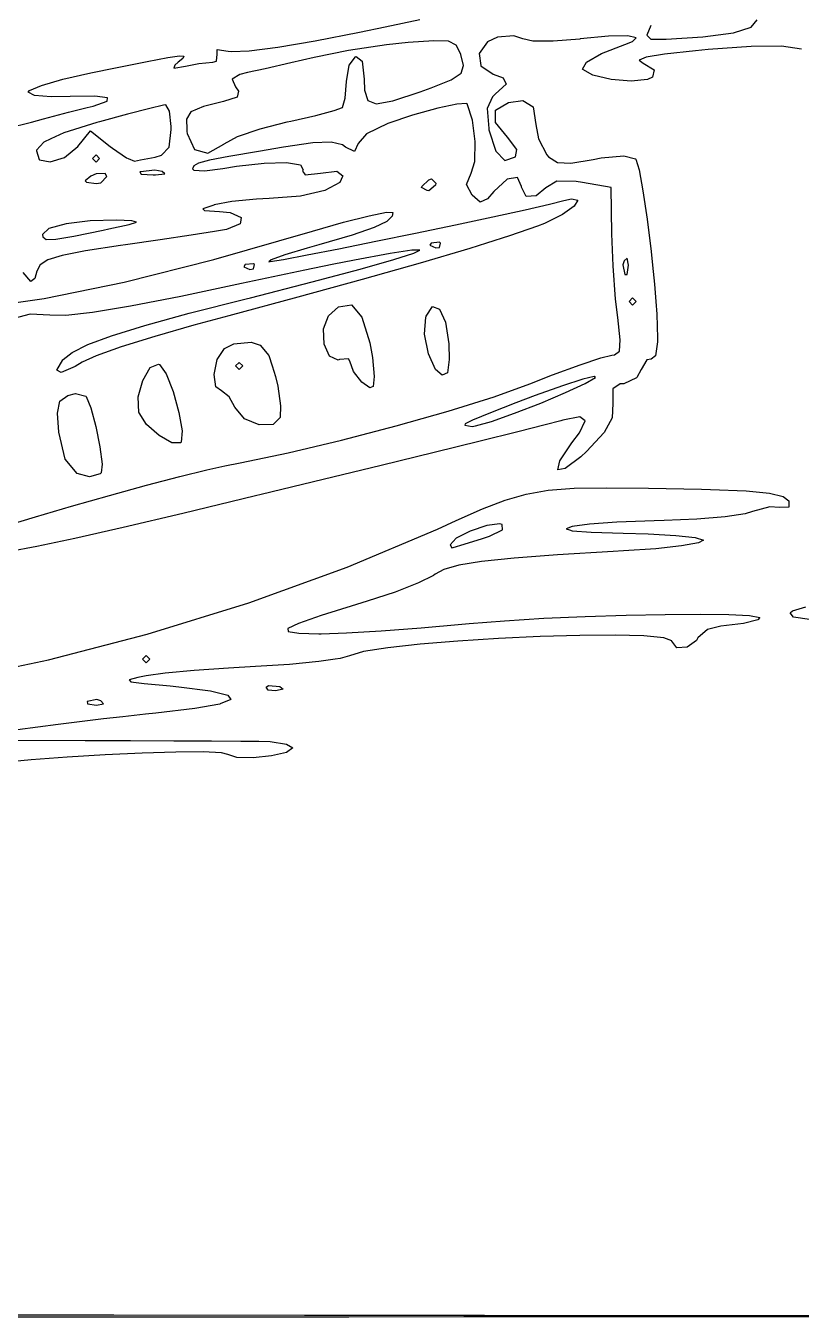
# Model space of a CAD drawing. Extents: x 111.7 to 189.1, y -142.8 to -74.9.
# Drawn here: x 161.38 to 172.53, y -142.84 to -124.27 of the extents above; entities that cross this region are included whole.
import ezdxf

# ---------------------------------------------------------------- set-up
doc = ezdxf.new("R2010")
doc.units = 0
doc.layers.add('BLACK', color=7, linetype='CONTINUOUS')

msp = doc.modelspace()

# ---------------------------------------------------------------- linework, layer by layer
at = {"layer": 'BLACK', "linetype": 'CONTINUOUS'}
for p, q in [((166.548, -124.284), (167.046, -124.178)), ((171.812, -124.288), (171.897, -124.183)), ((165.545, -124.486), (166.178, -124.362)), ((166.178, -124.362), (166.548, -124.284)), ((170.368, -124.264), (170.309, -124.405)), ((171.114, -124.427), (171.555, -124.368)), ((171.555, -124.368), (171.812, -124.288)), ((164.596, -124.63), (165.007, -124.577)), ((165.007, -124.577), (165.545, -124.486)), ((166.568, -124.544), (166.022, -124.626)), ((166.88, -124.51), (166.568, -124.544)), ((167.247, -124.484), (166.88, -124.51)), ((167.46, -124.492), (167.247, -124.484)), ((167.57, -124.546), (167.46, -124.492)), ((167.628, -124.656), (167.57, -124.546)), ((168.018, -124.502), (167.9, -124.668)), ((168.166, -124.434), (168.018, -124.502)), ((168.398, -124.413), (168.166, -124.434)), ((168.528, -124.456), (168.398, -124.413)), ((168.671, -124.49), (168.528, -124.456)), ((168.962, -124.491), (168.671, -124.49)), ((169.345, -124.459), (168.962, -124.491)), ((169.35, -124.458), (169.345, -124.459)), ((169.76, -124.42), (169.35, -124.458)), ((169.659, -124.668), (169.992, -124.539)), ((170.035, -124.415), (169.76, -124.42)), ((169.992, -124.539), (170.103, -124.496)), ((170.156, -124.441), (170.035, -124.415)), ((170.103, -124.496), (170.156, -124.441)), ((170.309, -124.405), (170.367, -124.463)), ((170.367, -124.463), (170.59, -124.463)), ((170.59, -124.463), (171.114, -124.427)), ((171.809, -124.567), (171.191, -124.612)), ((172.247, -124.563), (171.809, -124.567)), ((172.531, -124.605), (172.247, -124.563)), ((163.13, -124.782), (163.427, -124.726)), ((163.427, -124.726), (163.593, -124.702)), ((163.64, -124.737), (163.575, -124.79)), ((163.593, -124.702), (163.654, -124.707)), ((163.654, -124.707), (163.64, -124.737)), ((164.123, -124.777), (164.134, -124.675)), ((164.134, -124.675), (164.133, -124.608)), ((164.133, -124.608), (164.292, -124.634)), ((164.292, -124.634), (164.341, -124.641)), ((164.341, -124.641), (164.596, -124.63)), ((165.529, -124.724), (165.191, -124.802)), ((166.022, -124.626), (165.529, -124.724)), ((166.03, -124.835), (166.121, -124.713)), ((166.121, -124.713), (166.132, -124.709)), ((166.132, -124.709), (166.22, -124.778)), ((167.635, -124.68), (167.628, -124.656)), ((167.673, -124.839), (167.635, -124.68)), ((167.9, -124.668), (167.923, -124.839)), ((169.445, -124.794), (169.659, -124.668)), ((170.299, -124.721), (170.202, -124.764)), ((170.202, -124.764), (170.257, -124.808)), ((170.563, -124.677), (170.299, -124.721)), ((171.012, -124.629), (170.563, -124.677)), ((171.191, -124.612), (171.012, -124.629)), ((161.917, -125.037), (162.316, -124.946)), ((162.316, -124.946), (162.675, -124.873)), ((162.675, -124.873), (163.13, -124.782)), ((163.524, -124.833), (163.513, -124.878)), ((163.513, -124.878), (163.678, -124.85)), ((163.575, -124.79), (163.524, -124.833)), ((163.678, -124.85), (163.869, -124.813)), ((163.869, -124.813), (164.07, -124.79)), ((164.07, -124.79), (164.123, -124.777)), ((164.569, -124.941), (164.458, -124.969)), ((164.823, -124.886), (164.569, -124.941)), ((165.191, -124.802), (164.823, -124.886)), ((165.992, -125.07), (166.03, -124.835)), ((166.22, -124.778), (166.249, -125.037)), ((167.498, -125.046), (167.64, -124.95)), ((167.64, -124.95), (167.673, -124.839)), ((167.923, -124.839), (167.924, -124.845)), ((167.924, -124.845), (168.1, -124.965)), ((169.387, -124.893), (169.445, -124.794)), ((169.39, -124.898), (169.387, -124.893)), ((169.534, -124.981), (169.39, -124.898)), ((170.257, -124.808), (170.417, -124.902)), ((170.417, -124.902), (170.39, -125.008)), ((161.437, -125.2), (161.609, -125.127)), ((161.609, -125.127), (161.917, -125.037)), ((164.458, -124.969), (164.348, -125.037)), ((164.348, -125.037), (164.398, -125.149)), ((165.976, -125.311), (165.992, -125.072)), ((165.992, -125.072), (165.992, -125.07)), ((166.249, -125.037), (166.254, -125.193)), ((167.211, -125.16), (167.498, -125.046)), ((168.1, -124.965), (168.246, -125.016)), ((168.287, -125.107), (168.137, -125.249)), ((168.246, -125.016), (168.287, -125.107)), ((169.796, -125.039), (169.534, -124.981)), ((170.087, -125.063), (169.796, -125.039)), ((170.319, -125.042), (170.087, -125.063)), ((170.39, -125.008), (170.319, -125.042)), ((161.416, -125.225), (161.437, -125.2)), ((161.509, -125.271), (161.416, -125.225)), ((161.75, -125.292), (161.509, -125.271)), ((162.023, -125.286), (161.75, -125.292)), ((162.378, -125.279), (162.023, -125.286)), ((162.558, -125.303), (162.378, -125.279)), ((162.553, -125.353), (162.558, -125.303)), ((164.42, -125.295), (164.227, -125.359)), ((164.398, -125.149), (164.439, -125.207)), ((164.439, -125.207), (164.42, -125.295)), ((165.938, -125.442), (165.976, -125.311)), ((166.254, -125.193), (166.299, -125.343)), ((166.659, -125.347), (167.05, -125.217)), ((167.05, -125.217), (167.211, -125.16)), ((168.09, -125.29), (168.014, -125.459)), ((168.137, -125.249), (168.09, -125.29)), ((161.997, -125.512), (162.266, -125.445)), ((162.266, -125.445), (162.354, -125.423)), ((162.354, -125.423), (162.553, -125.353)), ((163.167, -125.458), (162.844, -125.541)), ((163.363, -125.412), (163.167, -125.458)), ((163.395, -125.407), (163.363, -125.412)), ((163.447, -125.497), (163.395, -125.407)), ((163.472, -125.717), (163.447, -125.497)), ((163.757, -125.504), (163.691, -125.612)), ((163.939, -125.428), (163.757, -125.504)), ((164.227, -125.359), (163.939, -125.428)), ((165.551, -125.559), (165.818, -125.488)), ((165.818, -125.488), (165.938, -125.442)), ((166.299, -125.343), (166.421, -125.391)), ((166.421, -125.391), (166.659, -125.347)), ((167.305, -125.453), (166.944, -125.554)), ((167.58, -125.394), (167.305, -125.453)), ((167.72, -125.386), (167.58, -125.394)), ((167.728, -125.392), (167.72, -125.386)), ((167.806, -125.628), (167.728, -125.392)), ((168.014, -125.459), (168.038, -125.746)), ((168.133, -125.482), (168.324, -125.371)), ((168.134, -125.658), (168.133, -125.482)), ((168.324, -125.371), (168.528, -125.343)), ((168.528, -125.343), (168.675, -125.432)), ((168.675, -125.432), (168.717, -125.687)), ((161.116, -125.742), (161.467, -125.657)), ((161.467, -125.657), (161.639, -125.608)), ((161.639, -125.608), (161.997, -125.512)), ((162.403, -125.661), (161.928, -125.81)), ((162.444, -125.649), (162.403, -125.661)), ((162.844, -125.541), (162.444, -125.649)), ((163.691, -125.612), (163.696, -125.759)), ((164.75, -125.75), (165.139, -125.652)), ((165.139, -125.652), (165.191, -125.641)), ((165.191, -125.641), (165.551, -125.559)), ((166.585, -125.676), (166.28, -125.823)), ((166.944, -125.554), (166.585, -125.676)), ((167.844, -125.935), (167.806, -125.628)), ((168.308, -125.871), (168.134, -125.658)), ((168.717, -125.687), (168.751, -125.892)), ((161.928, -125.81), (161.742, -125.895)), ((162.13, -126.004), (162.312, -125.779)), ((162.312, -125.779), (162.598, -126.004)), ((163.444, -126.012), (163.473, -125.759)), ((163.473, -125.759), (163.472, -125.717)), ((163.696, -125.759), (163.697, -125.79)), ((163.697, -125.79), (163.701, -125.818)), ((163.701, -125.818), (163.809, -126.046)), ((164.236, -125.965), (164.427, -125.862)), ((164.427, -125.862), (164.75, -125.75)), ((166.28, -125.823), (166.163, -125.959)), ((168.038, -125.746), (168.041, -125.763)), ((168.041, -125.763), (168.14, -126.071)), ((168.44, -126.049), (168.308, -125.871)), ((161.537, -126.059), (161.536, -126.065)), ((161.536, -126.065), (161.578, -126.19)), ((161.644, -125.94), (161.537, -126.059)), ((161.742, -125.895), (161.644, -125.94)), ((161.94, -126.161), (162.13, -126.004)), ((162.598, -126.004), (162.632, -126.03)), ((162.632, -126.03), (162.832, -126.166)), ((163.335, -126.129), (163.444, -126.012)), ((163.809, -126.046), (164.001, -126.102)), ((164.001, -126.102), (164.229, -125.971)), ((164.229, -125.971), (164.236, -125.965)), ((165.088, -126.013), (164.728, -126.074)), ((165.508, -125.952), (165.088, -126.013)), ((165.774, -125.942), (165.508, -125.952)), ((165.935, -125.982), (165.774, -125.942)), ((165.98, -126.012), (165.935, -125.982)), ((166.106, -126.077), (165.98, -126.012)), ((166.163, -125.962), (166.106, -126.077)), ((166.163, -125.959), (166.163, -125.962)), ((167.838, -126.221), (167.844, -125.935)), ((168.42, -126.155), (168.44, -126.049)), ((168.751, -125.892), (168.871, -126.125)), ((161.578, -126.19), (161.581, -126.198)), ((161.581, -126.198), (161.736, -126.227)), ((161.736, -126.227), (161.94, -126.161)), ((162.393, -126.126), (162.341, -126.177)), ((162.341, -126.177), (162.393, -126.228)), ((162.444, -126.177), (162.393, -126.126)), ((162.393, -126.228), (162.444, -126.177)), ((162.832, -126.166), (162.857, -126.177)), ((162.857, -126.177), (162.947, -126.214)), ((162.947, -126.214), (163.033, -126.197)), ((163.033, -126.197), (163.241, -126.156)), ((163.241, -126.156), (163.335, -126.129)), ((163.868, -126.246), (163.798, -126.284)), ((164.026, -126.203), (163.868, -126.246)), ((164.301, -126.149), (164.026, -126.203)), ((164.728, -126.074), (164.301, -126.149)), ((164.413, -126.288), (164.812, -126.242)), ((164.812, -126.242), (165.132, -126.236)), ((165.132, -126.236), (165.331, -126.27)), ((167.785, -126.39), (167.838, -126.221)), ((168.14, -126.071), (168.271, -126.208)), ((168.271, -126.208), (168.42, -126.155)), ((168.871, -126.125), (168.895, -126.151)), ((168.895, -126.151), (169.025, -126.233)), ((169.025, -126.233), (169.217, -126.244)), ((169.217, -126.244), (169.54, -126.19)), ((169.54, -126.19), (169.655, -126.169)), ((169.655, -126.169), (169.98, -126.139)), ((169.98, -126.139), (170.147, -126.182)), ((170.147, -126.182), (170.151, -126.187)), ((170.151, -126.187), (170.198, -126.338)), ((162.319, -126.43), (162.239, -126.497)), ((162.393, -126.397), (162.319, -126.43)), ((162.525, -126.395), (162.393, -126.397)), ((162.464, -126.526), (162.547, -126.437)), ((162.547, -126.437), (162.525, -126.395)), ((163.034, -126.367), (163.024, -126.371)), ((163.024, -126.371), (163.04, -126.403)), ((163.238, -126.346), (163.034, -126.367)), ((163.04, -126.403), (163.216, -126.414)), ((163.216, -126.414), (163.247, -126.413)), ((163.342, -126.363), (163.238, -126.346)), ((163.247, -126.413), (163.384, -126.396)), ((163.384, -126.396), (163.342, -126.363)), ((163.798, -126.284), (163.781, -126.326)), ((163.781, -126.326), (163.799, -126.345)), ((163.799, -126.345), (163.954, -126.356)), ((163.954, -126.356), (164.218, -126.322)), ((164.218, -126.322), (164.413, -126.288)), ((165.331, -126.27), (165.368, -126.342)), ((165.368, -126.342), (165.36, -126.359)), ((165.36, -126.359), (165.388, -126.396)), ((165.388, -126.396), (165.401, -126.413)), ((165.401, -126.413), (165.619, -126.386)), ((165.619, -126.386), (165.852, -126.361)), ((165.852, -126.361), (165.941, -126.428)), ((165.936, -126.437), (165.895, -126.52)), ((165.941, -126.428), (165.936, -126.437)), ((167.719, -126.552), (167.785, -126.39)), ((170.198, -126.338), (170.255, -126.642)), ((162.239, -126.497), (162.256, -126.515)), ((162.256, -126.515), (162.393, -126.537)), ((162.393, -126.537), (162.464, -126.526)), ((165.895, -126.52), (165.682, -126.635)), ((167.072, -126.594), (167.077, -126.578)), ((167.151, -126.639), (167.072, -126.594)), ((167.077, -126.578), (167.175, -126.486)), ((167.175, -126.486), (167.214, -126.469)), ((167.273, -126.561), (167.175, -126.64)), ((167.214, -126.469), (167.277, -126.531)), ((167.277, -126.531), (167.273, -126.561)), ((167.8, -126.702), (167.719, -126.552)), ((168.304, -126.475), (168.112, -126.65)), ((168.45, -126.449), (168.304, -126.475)), ((168.511, -126.579), (168.45, -126.449)), ((168.511, -126.588), (168.511, -126.579)), ((168.575, -126.723), (168.511, -126.588)), ((168.86, -126.597), (168.721, -126.715)), ((169.015, -126.505), (168.86, -126.597)), ((169.294, -126.507), (169.015, -126.505)), ((169.386, -126.521), (169.294, -126.507)), ((169.797, -126.592), (169.386, -126.521)), ((169.806, -127.259), (169.797, -126.592)), ((164.344, -126.795), (164.09, -126.845)), ((164.699, -126.76), (164.344, -126.795)), ((164.88, -126.753), (164.699, -126.76)), ((165.33, -126.717), (164.88, -126.753)), ((165.682, -126.635), (165.33, -126.717)), ((167.175, -126.64), (167.151, -126.639)), ((167.914, -126.804), (167.8, -126.702)), ((168.021, -126.756), (167.914, -126.804)), ((168.112, -126.65), (168.021, -126.756)), ((168.721, -126.715), (168.575, -126.723)), ((168.913, -126.833), (169.119, -126.782)), ((169.119, -126.782), (169.226, -126.757)), ((169.226, -126.757), (169.316, -126.776)), ((169.316, -126.776), (169.266, -126.86)), ((170.255, -126.642), (170.315, -127.05)), ((164.085, -126.847), (163.93, -126.902)), ((163.93, -126.902), (163.953, -126.927)), ((163.953, -126.927), (164.167, -126.938)), ((164.09, -126.845), (164.085, -126.847)), ((164.167, -126.938), (164.321, -126.954)), ((164.321, -126.954), (164.479, -127.025)), ((166.32, -126.999), (166.569, -126.95)), ((166.569, -126.95), (166.66, -126.955)), ((166.66, -126.955), (166.65, -127.006)), ((168.095, -127.015), (168.559, -126.913)), ((168.559, -126.913), (168.913, -126.833)), ((169.099, -126.98), (168.839, -127.11)), ((169.266, -126.86), (169.099, -126.98)), ((161.963, -127.115), (161.716, -127.184)), ((162.31, -127.072), (161.963, -127.115)), ((162.688, -127.064), (162.31, -127.072)), ((162.577, -127.19), (162.867, -127.126)), ((162.909, -127.074), (162.688, -127.064)), ((162.867, -127.126), (162.973, -127.091)), ((162.973, -127.091), (162.909, -127.074)), ((164.467, -127.118), (164.27, -127.197)), ((164.47, -127.091), (164.467, -127.118)), ((164.479, -127.025), (164.47, -127.091)), ((165.504, -127.223), (165.951, -127.093)), ((165.951, -127.093), (166.32, -126.999)), ((166.392, -127.17), (166.077, -127.277)), ((166.572, -127.085), (166.392, -127.17)), ((166.65, -127.006), (166.572, -127.085)), ((166.986, -127.249), (167.558, -127.129)), ((167.558, -127.129), (168.095, -127.015)), ((168.74, -127.15), (168.336, -127.29)), ((168.839, -127.11), (168.74, -127.15)), ((170.315, -127.05), (170.372, -127.514)), ((161.716, -127.184), (161.622, -127.27)), ((161.622, -127.27), (161.627, -127.305)), ((161.627, -127.305), (161.678, -127.34)), ((161.678, -127.34), (161.814, -127.337)), ((161.814, -127.337), (162.074, -127.294)), ((162.074, -127.294), (162.496, -127.207)), ((162.496, -127.207), (162.577, -127.19)), ((163.317, -127.345), (162.817, -127.418)), ((163.76, -127.279), (163.317, -127.345)), ((164.096, -127.227), (163.76, -127.279)), ((164.086, -127.63), (165.504, -127.223)), ((164.27, -127.197), (164.096, -127.227)), ((166.077, -127.277), (165.594, -127.417)), ((165.884, -127.474), (166.415, -127.366)), ((166.415, -127.366), (166.986, -127.249)), ((168.336, -127.29), (168.007, -127.394)), ((169.824, -127.721), (169.806, -127.259)), ((162.242, -127.505), (161.904, -127.57)), ((162.745, -127.428), (162.242, -127.505)), ((162.817, -127.418), (162.745, -127.428)), ((165.43, -127.465), (165.109, -127.563)), ((165.429, -127.564), (165.884, -127.474)), ((165.594, -127.417), (165.43, -127.465)), ((166.62, -127.541), (166.107, -127.637)), ((166.934, -127.493), (166.62, -127.541)), ((166.675, -127.631), (166.961, -127.539)), ((167.048, -127.493), (166.934, -127.493)), ((166.961, -127.539), (167.048, -127.493)), ((167.765, -127.47), (167.052, -127.682)), ((167.209, -127.394), (167.193, -127.425)), ((167.193, -127.425), (167.277, -127.462)), ((167.331, -127.382), (167.209, -127.394)), ((167.277, -127.462), (167.332, -127.455)), ((167.346, -127.394), (167.331, -127.382)), ((167.332, -127.455), (167.346, -127.394)), ((168.007, -127.394), (167.765, -127.47)), ((170.372, -127.514), (170.392, -127.711)), ((161.588, -127.707), (161.541, -127.799)), ((161.698, -127.634), (161.588, -127.707)), ((161.904, -127.57), (161.698, -127.634)), ((162.796, -127.953), (164.086, -127.63)), ((164.535, -127.702), (164.519, -127.733)), ((164.519, -127.733), (164.604, -127.771)), ((164.657, -127.69), (164.535, -127.702)), ((164.672, -127.702), (164.657, -127.69)), ((164.658, -127.764), (164.672, -127.702)), ((164.912, -127.632), (164.875, -127.661)), ((164.875, -127.661), (164.898, -127.659)), ((164.898, -127.659), (165.088, -127.628)), ((165.109, -127.563), (164.912, -127.632)), ((165.088, -127.628), (165.429, -127.564)), ((165.786, -127.702), (165.395, -127.782)), ((166.107, -127.637), (165.786, -127.702)), ((166.188, -127.769), (166.675, -127.631)), ((167.052, -127.682), (166.22, -127.918)), ((169.861, -128.199), (169.824, -127.721)), ((169.984, -127.649), (169.967, -127.708)), ((169.967, -127.708), (169.992, -127.846)), ((170.029, -127.61), (169.984, -127.649)), ((170.027, -127.844), (170.046, -127.711)), ((170.046, -127.711), (170.029, -127.61)), ((170.392, -127.711), (170.42, -127.986)), ((161.457, -127.947), (161.348, -127.817)), ((161.512, -127.901), (161.457, -127.947)), ((161.541, -127.799), (161.512, -127.901)), ((165.395, -127.782), (164.483, -127.976)), ((164.604, -127.771), (164.658, -127.764)), ((166.22, -127.918), (165.295, -128.172)), ((165.501, -127.951), (166.188, -127.769)), ((169.992, -127.846), (170.027, -127.844)), ((161.649, -128.189), (162.796, -127.953)), ((164.483, -127.976), (163.61, -128.16)), ((164.613, -128.178), (165.501, -127.951)), ((170.42, -127.986), (170.439, -128.234)), ((160.656, -128.334), (161.649, -128.189)), ((163.61, -128.16), (162.89, -128.3)), ((163.734, -128.403), (164.552, -128.193)), ((165.295, -128.172), (164.301, -128.437)), ((164.552, -128.193), (164.613, -128.178)), ((165.877, -128.308), (166.063, -128.283)), ((166.063, -128.283), (166.215, -128.457)), ((169.892, -128.465), (169.861, -128.199)), ((170.105, -128.182), (170.054, -128.234)), ((170.054, -128.234), (170.105, -128.285)), ((170.157, -128.234), (170.105, -128.182)), ((170.105, -128.285), (170.157, -128.234)), ((170.439, -128.234), (170.453, -128.417)), ((161.448, -128.413), (160.966, -128.543)), ((161.727, -128.428), (161.448, -128.413)), ((161.96, -128.432), (161.727, -128.428)), ((162.344, -128.39), (161.96, -128.432)), ((162.89, -128.3), (162.344, -128.39)), ((163.095, -128.578), (163.734, -128.403)), ((164.301, -128.437), (163.8, -128.573)), ((165.661, -128.627), (165.736, -128.438)), ((165.736, -128.438), (165.877, -128.308)), ((166.215, -128.457), (166.329, -128.825)), ((167.116, -128.704), (167.134, -128.459)), ((167.134, -128.459), (167.139, -128.443)), ((167.139, -128.443), (167.23, -128.304)), ((167.23, -128.304), (167.329, -128.342)), ((167.329, -128.342), (167.414, -128.53)), ((169.929, -128.783), (169.892, -128.465)), ((170.453, -128.417), (170.465, -128.758)), ((162.616, -128.725), (163.095, -128.578)), ((163.8, -128.573), (163.237, -128.736)), ((165.671, -128.846), (165.661, -128.627)), ((167.414, -128.53), (167.463, -128.844)), ((162.049, -128.964), (162.274, -128.851)), ((162.274, -128.851), (162.616, -128.725)), ((163.237, -128.736), (162.756, -128.887)), ((164.238, -128.907), (164.372, -128.84)), ((164.372, -128.84), (164.624, -128.817)), ((164.624, -128.817), (164.753, -128.859)), ((165.748, -129.02), (165.671, -128.846)), ((166.329, -128.825), (166.365, -129.037)), ((167.171, -128.984), (167.116, -128.704)), ((167.463, -128.844), (167.471, -129.068)), ((169.916, -128.946), (169.929, -128.783)), ((170.464, -128.815), (170.433, -129.013)), ((170.465, -128.758), (170.464, -128.815)), ((161.919, -129.069), (162.049, -128.964)), ((162.396, -129.014), (162.196, -129.104)), ((162.756, -128.887), (162.396, -129.014)), ((164.135, -129.069), (164.238, -128.907)), ((164.753, -128.859), (164.876, -129.009)), ((164.876, -129.009), (164.924, -129.159)), ((165.874, -129.075), (165.748, -129.02)), ((166.365, -129.037), (166.392, -129.311)), ((167.274, -129.21), (167.171, -128.984)), ((169.65, -129.042), (169.809, -129.005)), ((169.809, -129.005), (169.845, -129.002)), ((169.845, -129.002), (169.916, -128.946)), ((170.433, -129.013), (170.374, -129.064)), ((161.829, -129.22), (161.917, -129.072)), ((161.894, -129.252), (161.829, -129.22)), ((162.093, -129.166), (161.894, -129.252)), ((161.917, -129.072), (161.919, -129.069)), ((162.196, -129.104), (162.093, -129.166)), ((163.064, -129.367), (163.172, -129.184)), ((163.172, -129.184), (163.293, -129.133)), ((163.293, -129.133), (163.304, -129.138)), ((163.304, -129.138), (163.399, -129.274)), ((164.092, -129.281), (164.135, -129.069)), ((164.45, -129.108), (164.398, -129.159)), ((164.398, -129.159), (164.45, -129.211)), ((164.501, -129.159), (164.45, -129.108)), ((164.45, -129.211), (164.501, -129.159)), ((164.924, -129.159), (164.974, -129.313)), ((165.893, -129.069), (165.874, -129.075)), ((166.024, -129.059), (165.893, -129.069)), ((166.043, -129.091), (166.024, -129.059)), ((166.096, -129.241), (166.043, -129.091)), ((167.366, -129.292), (167.274, -129.21)), ((167.471, -129.068), (167.445, -129.258)), ((168.954, -129.288), (169.35, -129.142)), ((169.35, -129.142), (169.65, -129.042)), ((170.23, -129.212), (170.167, -129.324)), ((170.308, -129.071), (170.23, -129.212)), ((170.374, -129.064), (170.308, -129.071)), ((163, -129.606), (163.064, -129.367)), ((163.399, -129.274), (163.5, -129.529)), ((164.117, -129.458), (164.092, -129.281)), ((164.974, -129.313), (165.004, -129.45)), ((166.212, -129.391), (166.096, -129.241)), ((166.33, -129.472), (166.212, -129.391)), ((166.392, -129.311), (166.378, -129.457)), ((167.445, -129.258), (167.366, -129.292)), ((168.627, -129.416), (168.954, -129.288)), ((169.391, -129.349), (169.097, -129.444)), ((169.555, -129.31), (169.391, -129.349)), ((169.424, -129.412), (169.571, -129.324)), ((169.571, -129.324), (169.555, -129.31)), ((170.164, -129.329), (169.979, -129.416)), ((170.167, -129.324), (170.164, -129.329)), ((161.874, -129.666), (161.987, -129.583)), ((161.987, -129.583), (162.099, -129.557)), ((162.099, -129.557), (162.245, -129.593)), ((162.245, -129.593), (162.252, -129.601)), ((163.5, -129.529), (163.584, -129.827)), ((164.195, -129.519), (164.117, -129.458)), ((164.308, -129.604), (164.195, -129.519)), ((165.004, -129.45), (165.046, -129.732)), ((166.378, -129.457), (166.33, -129.472)), ((168.115, -129.602), (168.627, -129.416)), ((168.706, -129.585), (168.429, -129.691)), ((169.097, -129.444), (168.706, -129.585)), ((168.785, -129.693), (169.143, -129.543)), ((169.143, -129.543), (169.424, -129.412)), ((169.926, -129.419), (169.822, -129.491)), ((169.822, -129.491), (169.822, -129.699)), ((169.979, -129.416), (169.926, -129.419)), ((161.837, -129.838), (161.874, -129.666)), ((162.252, -129.601), (162.32, -129.763)), ((162.32, -129.763), (162.391, -130.029)), ((163.01, -129.827), (163, -129.606)), ((164.389, -129.753), (164.308, -129.604)), ((164.527, -129.919), (164.389, -129.753)), ((165.046, -129.732), (165.041, -129.903)), ((167.456, -129.809), (168.115, -129.602)), ((168.429, -129.691), (168.064, -129.833)), ((168.41, -129.839), (168.785, -129.693)), ((169.822, -129.699), (169.812, -129.905)), ((161.856, -130.113), (161.837, -129.838)), ((163.011, -129.832), (163.01, -129.827)), ((163.12, -130.002), (163.011, -129.832)), ((163.584, -129.827), (163.631, -130.094)), ((164.737, -130.008), (164.527, -129.919)), ((165.041, -129.903), (164.937, -130.001)), ((166.706, -130.022), (167.456, -129.809)), ((167.806, -129.939), (167.697, -129.991)), ((168.064, -129.833), (167.806, -129.939)), ((167.848, -130.023), (168.079, -129.957)), ((168.079, -129.957), (168.41, -129.839)), ((169.074, -129.949), (168.85, -130.007)), ((169.103, -129.941), (169.074, -129.949)), ((169.346, -129.892), (169.103, -129.941)), ((169.341, -130.12), (169.423, -129.947)), ((169.423, -129.947), (169.346, -129.892)), ((169.812, -129.905), (169.696, -130.116)), ((161.949, -130.501), (161.856, -130.113)), ((162.391, -130.029), (162.449, -130.324)), ((163.299, -130.161), (163.12, -130.002)), ((163.631, -130.094), (163.617, -130.254)), ((164.937, -130.001), (164.737, -130.008)), ((165.92, -130.228), (166.706, -130.022)), ((167.697, -129.991), (167.694, -130.01)), ((167.694, -130.01), (167.8, -130.03)), ((167.8, -130.03), (167.848, -130.023)), ((168.456, -130.106), (167.916, -130.24)), ((168.85, -130.007), (168.456, -130.106)), ((169.231, -130.267), (169.341, -130.12)), ((169.696, -130.116), (169.444, -130.388)), ((162.449, -130.324), (162.479, -130.572)), ((163.484, -130.264), (163.299, -130.161)), ((163.609, -130.265), (163.484, -130.264)), ((163.617, -130.254), (163.609, -130.265)), ((165.154, -130.411), (165.92, -130.228)), ((167.916, -130.24), (167.254, -130.403)), ((169.058, -130.526), (169.231, -130.267)), ((162.124, -130.708), (161.949, -130.501)), ((164.464, -130.555), (165.154, -130.411)), ((167.254, -130.403), (166.493, -130.589)), ((169.36, -130.467), (169.138, -130.635)), ((169.444, -130.388), (169.36, -130.467)), ((162.299, -130.752), (162.124, -130.708)), ((162.465, -130.698), (162.452, -130.709)), ((162.479, -130.572), (162.465, -130.698)), ((163.597, -130.748), (163.985, -130.651)), ((163.985, -130.651), (164.244, -130.595)), ((164.244, -130.595), (164.464, -130.555)), ((166.493, -130.589), (165.656, -130.793)), ((169.032, -130.651), (169.058, -130.526)), ((169.138, -130.635), (169.032, -130.651)), ((162.452, -130.709), (162.299, -130.752)), ((162.587, -131.022), (163.118, -130.875)), ((163.118, -130.875), (163.597, -130.748)), ((165.656, -130.793), (164.767, -131.008)), ((162.042, -131.178), (162.587, -131.022)), ((164.685, -131.028), (163.642, -131.279)), ((164.767, -131.008), (164.685, -131.028)), ((168.272, -131.091), (168.574, -131.004)), ((168.574, -131.004), (168.893, -130.948)), ((168.893, -130.948), (169.268, -130.919)), ((169.268, -130.919), (169.734, -130.911)), ((169.734, -130.911), (170.332, -130.917)), ((170.332, -130.917), (171.097, -130.933)), ((171.097, -130.933), (171.225, -130.936)), ((171.225, -130.936), (171.736, -130.956)), ((171.736, -130.956), (172.075, -130.988)), ((172.075, -130.988), (172.27, -131.035)), ((172.27, -131.035), (172.349, -131.101)), ((161.522, -131.33), (162.042, -131.178)), ((167.57, -131.384), (167.95, -131.216)), ((167.95, -131.216), (168.272, -131.091)), ((171.829, -131.253), (171.725, -131.285)), ((172.076, -131.186), (171.829, -131.253)), ((172.216, -131.195), (172.076, -131.186)), ((172.352, -131.191), (172.216, -131.195)), ((172.349, -131.101), (172.352, -131.191)), ((161.065, -131.469), (161.522, -131.33)), ((163.642, -131.279), (162.781, -131.481)), ((167.302, -131.507), (167.57, -131.384)), ((168.195, -131.428), (168.01, -131.452)), ((168.232, -131.44), (168.195, -131.428)), ((168.234, -131.515), (168.232, -131.44)), ((169.486, -131.436), (169.239, -131.468)), ((169.881, -131.408), (169.486, -131.436)), ((170.415, -131.387), (169.881, -131.408)), ((170.559, -131.383), (170.415, -131.387)), ((171.027, -131.363), (170.559, -131.383)), ((171.434, -131.329), (171.027, -131.363)), ((171.725, -131.285), (171.434, -131.329)), ((162.781, -131.481), (162.087, -131.639)), ((166.005, -132.052), (167.302, -131.507)), ((167.773, -131.533), (167.57, -131.637)), ((168.01, -131.452), (167.773, -131.533)), ((167.946, -131.642), (168.047, -131.608)), ((168.047, -131.608), (168.234, -131.515)), ((169.239, -131.468), (169.153, -131.5)), ((169.153, -131.5), (169.198, -131.515)), ((169.198, -131.515), (169.239, -131.529)), ((169.239, -131.529), (169.508, -131.551)), ((169.508, -131.551), (169.971, -131.564)), ((169.971, -131.564), (170.33, -131.572)), ((170.33, -131.572), (170.726, -131.595)), ((170.726, -131.595), (171.006, -131.627)), ((171.006, -131.627), (171.125, -131.665)), ((161.543, -131.755), (161.135, -131.833)), ((162.087, -131.639), (161.543, -131.755)), ((167.57, -131.637), (167.483, -131.733)), ((167.483, -131.733), (167.509, -131.774)), ((167.509, -131.774), (167.527, -131.768)), ((167.527, -131.768), (167.686, -131.72)), ((167.686, -131.72), (167.946, -131.642)), ((169.974, -131.82), (169.826, -131.828)), ((170.438, -131.787), (169.974, -131.82)), ((170.81, -131.747), (170.438, -131.787)), ((171.051, -131.704), (170.81, -131.747)), ((171.125, -131.665), (171.051, -131.704)), ((171.125, -131.665), (171.125, -131.665)), ((167.936, -131.973), (167.607, -132.025)), ((168.401, -131.924), (167.936, -131.973)), ((169.024, -131.877), (168.401, -131.924)), ((169.826, -131.828), (169.024, -131.877)), ((164.587, -132.564), (166.005, -132.052)), ((167.242, -132.174), (167.029, -132.28)), ((167.269, -132.153), (167.242, -132.174)), ((167.392, -132.085), (167.269, -132.153)), ((167.607, -132.025), (167.392, -132.085)), ((167.029, -132.28), (166.693, -132.411)), ((163.13, -133.016), (164.587, -132.564)), ((166.292, -132.543), (166.136, -132.591)), ((166.693, -132.411), (166.292, -132.543)), ((165.629, -132.749), (165.304, -132.861)), ((166.136, -132.591), (165.629, -132.749)), ((169.423, -132.761), (170.015, -132.742)), ((170.015, -132.742), (170.576, -132.731)), ((170.576, -132.731), (171.078, -132.728)), ((171.078, -132.728), (171.491, -132.734)), ((171.491, -132.734), (171.786, -132.749)), ((171.786, -132.749), (171.934, -132.775)), ((172.368, -132.707), (172.402, -132.679)), ((172.419, -132.77), (172.368, -132.707)), ((172.402, -132.679), (172.597, -132.625)), ((165.304, -132.861), (165.151, -132.935)), ((165.151, -132.935), (165.156, -132.979)), ((166.493, -132.969), (167.067, -132.926)), ((167.067, -132.926), (167.652, -132.873)), ((167.652, -132.873), (167.754, -132.863)), ((167.754, -132.863), (168.263, -132.822)), ((168.263, -132.822), (168.829, -132.788)), ((168.829, -132.788), (169.423, -132.761)), ((171.376, -132.902), (171.182, -132.948)), ((171.698, -132.861), (171.376, -132.902)), ((171.905, -132.81), (171.698, -132.861)), ((171.934, -132.775), (171.905, -132.81)), ((172.648, -132.805), (172.419, -132.77)), ((161.712, -133.383), (163.13, -133.016)), ((165.156, -132.979), (165.308, -133.001)), ((165.308, -133.001), (165.595, -133.009)), ((165.595, -133.009), (165.627, -133.009)), ((165.627, -133.009), (165.992, -132.998)), ((165.992, -132.998), (166.493, -132.969)), ((167.592, -133.115), (167.05, -133.16)), ((168.179, -133.078), (167.592, -133.115)), ((168.776, -133.05), (168.179, -133.078)), ((169.346, -133.034), (168.776, -133.05)), ((169.856, -133.031), (169.346, -133.034)), ((170.269, -133.041), (169.856, -133.031)), ((170.553, -133.068), (170.269, -133.041)), ((170.67, -133.112), (170.553, -133.068)), ((170.671, -133.118), (170.67, -133.112)), ((170.741, -133.212), (170.671, -133.118)), ((171.023, -133.109), (170.889, -133.204)), ((171.045, -133.067), (171.023, -133.109)), ((171.182, -132.948), (171.045, -133.067)), ((166.238, -133.267), (166.038, -133.327)), ((166.587, -133.211), (166.238, -133.267)), ((167.05, -133.16), (166.587, -133.211)), ((170.889, -133.204), (170.741, -133.212)), ((160.975, -133.54), (161.712, -133.383)), ((163.113, -133.324), (163.061, -133.375)), ((163.061, -133.375), (163.113, -133.427)), ((163.164, -133.375), (163.113, -133.324)), ((163.113, -133.427), (163.164, -133.375)), ((164.686, -133.482), (164.299, -133.504)), ((165.172, -133.452), (164.686, -133.482)), ((165.594, -133.411), (165.172, -133.452)), ((165.831, -133.375), (165.594, -133.411)), ((165.903, -133.365), (165.831, -133.375)), ((166.038, -133.327), (165.903, -133.365)), ((162.995, -133.639), (162.869, -133.673)), ((162.869, -133.673), (162.892, -133.699)), ((163.113, -133.616), (162.995, -133.639)), ((163.386, -133.578), (163.113, -133.616)), ((163.802, -133.539), (163.386, -133.578)), ((164.299, -133.504), (163.802, -133.539)), ((162.892, -133.699), (163.083, -133.726)), ((163.083, -133.726), (163.459, -133.761)), ((163.459, -133.761), (163.583, -133.773)), ((163.583, -133.773), (164.037, -133.83)), ((164.037, -133.83), (164.287, -133.891)), ((164.837, -133.776), (164.874, -133.756)), ((164.868, -133.823), (164.837, -133.776)), ((164.972, -133.83), (164.868, -133.823)), ((164.874, -133.756), (165.034, -133.768)), ((165.082, -133.805), (164.972, -133.83)), ((165.034, -133.768), (165.082, -133.805)), ((162.404, -133.957), (162.266, -133.982)), ((162.266, -133.982), (162.268, -134.013)), ((162.268, -134.013), (162.268, -134.017)), ((162.268, -134.017), (162.401, -134.036)), ((162.401, -134.036), (162.502, -134.019)), ((162.464, -133.974), (162.404, -133.957)), ((162.502, -134.019), (162.464, -133.974)), ((164.174, -134.021), (163.814, -134.087)), ((164.178, -134.019), (164.174, -134.021)), ((164.332, -133.955), (164.178, -134.019)), ((164.287, -133.891), (164.332, -133.955)), ((162.502, -134.234), (161.849, -134.314)), ((162.779, -134.203), (162.502, -134.234)), ((163.103, -134.167), (162.779, -134.203)), ((163.251, -134.153), (163.103, -134.167)), ((163.814, -134.087), (163.251, -134.153)), ((161.849, -134.314), (161.262, -134.392)), ((160.233, -134.538), (162.239, -134.544)), ((162.239, -134.544), (162.89, -134.546)), ((162.89, -134.546), (163.512, -134.548)), ((163.512, -134.548), (164.054, -134.55)), ((164.054, -134.55), (164.475, -134.552)), ((164.475, -134.552), (164.732, -134.554)), ((164.732, -134.554), (164.894, -134.56)), ((164.894, -134.56), (165.129, -134.596)), ((165.129, -134.596), (165.221, -134.65)), ((161.977, -134.786), (161.461, -134.825)), ((162.522, -134.753), (161.977, -134.786)), ((163.057, -134.728), (162.522, -134.753)), ((163.541, -134.712), (163.057, -134.728)), ((163.935, -134.709), (163.541, -134.712)), ((164.198, -134.721), (163.935, -134.709)), ((164.289, -134.744), (164.198, -134.721)), ((164.415, -134.789), (164.289, -134.744)), ((164.65, -134.794), (164.415, -134.789)), ((164.915, -134.767), (164.65, -134.794)), ((165.131, -134.717), (164.915, -134.767)), ((165.221, -134.65), (165.131, -134.717)), ((161.461, -134.825), (161.015, -134.868)), ((159.794, -142.802), (162.651, -142.803)), ((162.265, -142.835), (160.159, -142.836)), ((164.223, -142.835), (162.265, -142.835)), ((162.651, -142.803), (165.388, -142.805)), ((166.028, -142.834), (164.223, -142.835)), ((165.388, -142.805), (167.976, -142.808)), ((167.68, -142.833), (166.028, -142.834)), ((169.174, -142.832), (167.68, -142.833)), ((167.976, -142.808), (170.388, -142.81)), ((170.507, -142.831), (169.174, -142.832)), ((170.388, -142.81), (170.661, -142.811)), ((171.677, -142.83), (170.507, -142.831)), ((170.661, -142.811), (171.886, -142.813)), ((172.68, -142.829), (171.677, -142.83)), ((171.886, -142.813), (172.909, -142.814))]:
    msp.add_line(p, q, dxfattribs=at)

doc.saveas('drawing.dxf')
